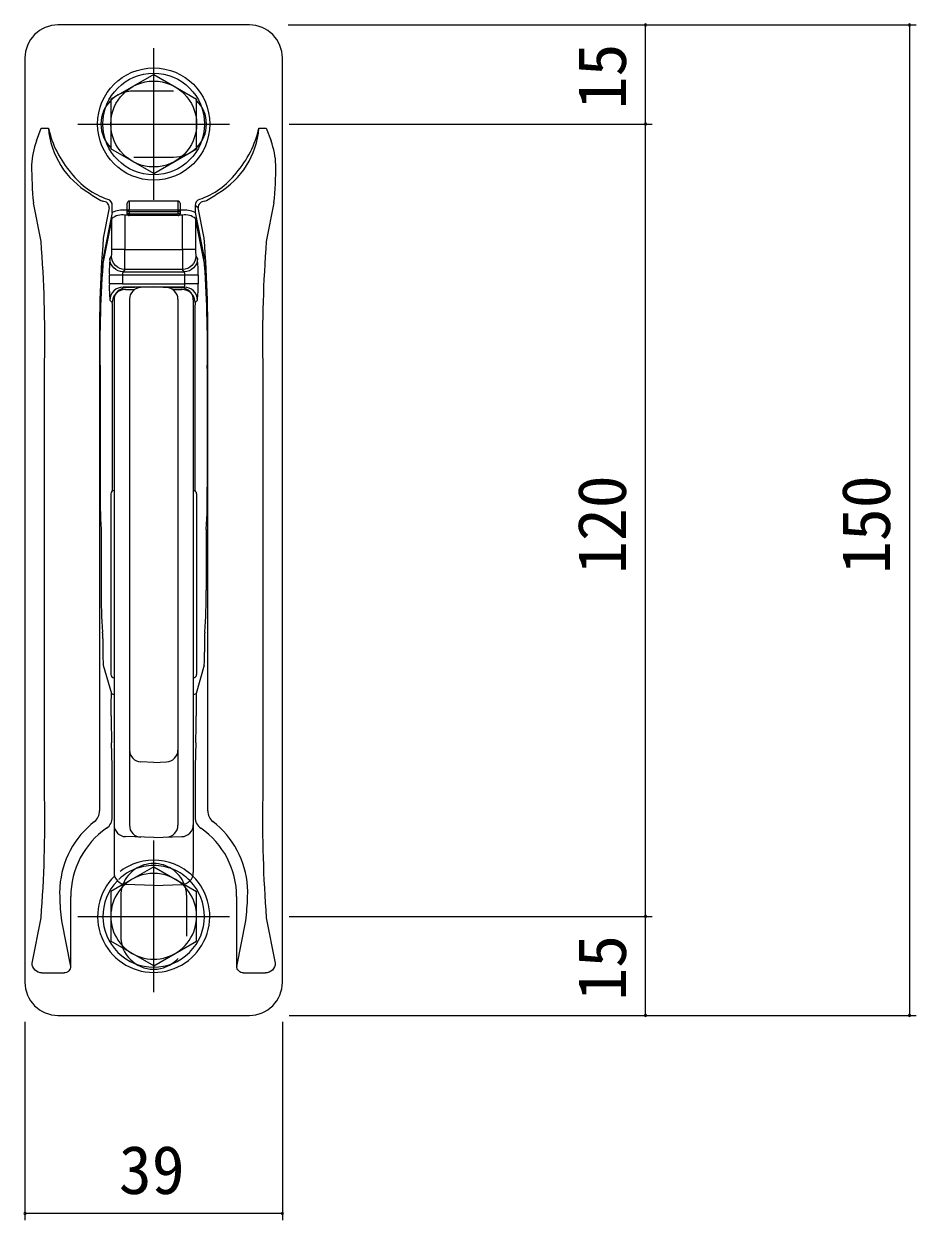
# Model space of a CAD drawing. Units: millimetres, scale not verified. Extents: x -1681 to -294, y -1188 to 1055.
# Drawn here: x -730.1 to -594.9, y 47.3 to 228.5 of the extents above; entities that cross this region are included whole.
import ezdxf
from ezdxf.enums import TextEntityAlignment as Align

# ---------------------------------------------------------------- set-up
doc = ezdxf.new("R2010")
doc.units = ezdxf.units.MM
doc.header["$LTSCALE"] = 4
doc.linetypes.add('CHAIN2', pattern=[12, 9, -1, 1, -1])
doc.linetypes.add('DASHED3', pattern=[4, 3, -1])
for name, color, linetype, lineweight in [('0-3_YKK_13', 4, 'Continuous', 9), ('0-4_YKK_D', 6, 'Continuous', 9), ('0-5_YKK_12', 2, 'CHAIN2', 9)]:
    doc.layers.add(name, color=color, linetype=linetype, lineweight=lineweight)
doc.styles.add('ＭＳ ゴシック', font='')
doc.styles.get('ＭＳ ゴシック').set_extended_font_data('MS Gothic')

msp = doc.modelspace()

# ---------------------------------------------------------------- linework, layer by layer
at = {"layer": '0-3_YKK_13'}
for p, q in [((-695.942, 228.344), (-724.948, 228.344)), ((-729.945, 223.347), (-729.945, 83.341)), ((-690.945, 83.341), (-690.945, 223.347)), ((-710.445, 220.844), (-716.945, 217.102)), ((-710.445, 220.844), (-703.945, 217.102)), ((-716.945, 217.102), (-716.945, 209.585)), ((-703.945, 209.596), (-703.945, 217.102)), ((-728.217, 210.784), (-727.503, 212.716)), ((-727.503, 212.716), (-727.496, 212.735)), ((-727.496, 212.735), (-726.396, 212.735)), ((-694.493, 212.735), (-693.393, 212.735)), ((-693.393, 212.735), (-693.386, 212.716)), ((-693.386, 212.716), (-692.672, 210.784)), ((-710.445, 205.844), (-716.945, 209.585)), ((-710.445, 205.844), (-703.945, 209.585)), ((-727.504, 195.554), (-728.663, 201.409)), ((-717.978, 201.634), (-718.172, 201.654)), ((-717.791, 201.577), (-717.978, 201.634)), ((-717.618, 201.486), (-717.791, 201.577)), ((-717.467, 201.363), (-717.618, 201.486)), ((-717.343, 201.215), (-717.467, 201.363)), ((-717.25, 201.045), (-717.343, 201.215)), ((-714.445, 200.04), (-714.445, 201.364)), ((-706.745, 201.664), (-714.145, 201.664)), ((-714.145, 201.664), (-714.145, 200.252)), ((-706.745, 200.252), (-706.745, 201.664)), ((-706.445, 201.364), (-706.445, 200.04)), ((-703.546, 201.215), (-703.639, 201.045)), ((-703.422, 201.363), (-703.546, 201.215)), ((-703.271, 201.486), (-703.422, 201.363)), ((-703.098, 201.577), (-703.271, 201.486)), ((-702.912, 201.634), (-703.098, 201.577)), ((-702.717, 201.654), (-702.912, 201.634)), ((-692.226, 201.409), (-693.386, 195.554)), ((-717.172, 200.669), (-718.088, 196.046)), ((-716.712, 199.942), (-718.075, 193.061)), ((-717.193, 200.861), (-717.25, 201.045)), ((-717.172, 200.669), (-717.193, 200.861)), ((-716.712, 199.942), (-716.712, 200.993)), ((-714.797, 199.531), (-714.797, 194.325)), ((-714.334, 199.531), (-714.797, 199.531)), ((-706.176, 200.282), (-714.713, 200.282)), ((-714.439, 200.081), (-714.445, 200.04)), ((-714.445, 199.764), (-714.445, 200.04)), ((-714.145, 200.04), (-714.445, 200.04)), ((-714.145, 199.764), (-714.445, 199.764)), ((-714.422, 200.121), (-714.439, 200.081)), ((-714.394, 200.157), (-714.422, 200.121)), ((-714.357, 200.19), (-714.394, 200.157)), ((-714.311, 200.216), (-714.357, 200.19)), ((-714.259, 200.236), (-714.311, 200.216)), ((-714.203, 200.248), (-714.259, 200.236)), ((-714.145, 200.252), (-714.203, 200.248)), ((-714.145, 200.04), (-714.145, 200.252)), ((-706.745, 200.04), (-714.145, 200.04)), ((-714.145, 200.04), (-714.145, 199.764)), ((-714.145, 199.764), (-706.745, 199.764)), ((-714.145, 199.464), (-714.145, 199.764)), ((-706.745, 199.464), (-714.145, 199.464)), ((-706.686, 200.248), (-706.745, 200.252)), ((-706.745, 200.04), (-706.745, 200.252)), ((-706.745, 199.764), (-706.745, 200.04)), ((-706.445, 200.04), (-706.745, 200.04)), ((-706.445, 199.764), (-706.745, 199.764)), ((-706.745, 199.464), (-706.745, 199.764)), ((-706.63, 200.236), (-706.686, 200.248)), ((-706.578, 200.216), (-706.63, 200.236)), ((-706.532, 200.19), (-706.578, 200.216)), ((-706.092, 199.531), (-706.555, 199.531)), ((-706.495, 200.157), (-706.532, 200.19)), ((-706.467, 200.121), (-706.495, 200.157)), ((-706.45, 200.081), (-706.467, 200.121)), ((-706.445, 200.04), (-706.45, 200.081)), ((-706.445, 200.04), (-706.445, 199.764)), ((-706.092, 194.325), (-706.092, 199.531)), ((-704.177, 199.942), (-702.815, 193.061)), ((-703.697, 200.861), (-703.717, 200.669)), ((-703.639, 201.045), (-703.697, 200.861)), ((-716.796, 199.021), (-718.29, 191.475)), ((-716.796, 194.325), (-716.796, 199.021)), ((-704.094, 199.021), (-704.094, 194.325)), ((-702.599, 191.475), (-704.094, 199.021)), ((-714.797, 194.325), (-716.796, 194.325)), ((-714.797, 194.325), (-706.092, 194.325)), ((-704.094, 194.325), (-706.092, 194.325)), ((-717.08, 192.95), (-716.829, 193.326)), ((-717.041, 192.561), (-717.08, 192.95)), ((-716.927, 192.186), (-717.041, 192.561)), ((-716.742, 191.841), (-716.927, 192.186)), ((-716.79, 192.937), (-716.829, 193.326)), ((-716.676, 192.563), (-716.79, 192.937)), ((-716.491, 192.218), (-716.676, 192.563)), ((-716.242, 191.915), (-716.491, 192.218)), ((-704.398, 192.218), (-704.647, 191.915)), ((-704.214, 192.563), (-704.398, 192.218)), ((-704.099, 192.937), (-704.214, 192.563)), ((-703.963, 192.186), (-704.148, 191.841)), ((-704.06, 193.326), (-704.099, 192.937)), ((-704.06, 193.326), (-703.81, 192.95)), ((-703.849, 192.561), (-703.963, 192.186)), ((-703.81, 192.95), (-703.849, 192.561)), ((-715.164, 190.453), (-717.162, 190.453)), ((-717.162, 189.147), (-717.162, 190.453)), ((-716.493, 191.539), (-716.742, 191.841)), ((-716.19, 191.291), (-716.493, 191.539)), ((-715.94, 191.667), (-716.242, 191.915)), ((-715.845, 191.106), (-716.19, 191.291)), ((-715.594, 191.482), (-715.94, 191.667)), ((-715.47, 190.992), (-715.845, 191.106)), ((-715.22, 191.368), (-715.594, 191.482)), ((-715.081, 190.953), (-715.47, 190.992)), ((-714.83, 191.329), (-715.22, 191.368)), ((-705.726, 190.453), (-715.164, 190.453)), ((-715.164, 190.453), (-715.164, 189.147)), ((-714.83, 191.329), (-715.081, 190.953)), ((-715.081, 190.953), (-705.808, 190.953)), ((-706.059, 191.329), (-714.83, 191.329)), ((-705.67, 191.368), (-706.059, 191.329)), ((-705.808, 190.953), (-706.059, 191.329)), ((-705.419, 190.992), (-705.808, 190.953)), ((-705.726, 189.147), (-705.726, 190.453)), ((-703.727, 190.453), (-705.726, 190.453)), ((-705.295, 191.482), (-705.67, 191.368)), ((-705.044, 191.106), (-705.419, 190.992)), ((-704.95, 191.667), (-705.295, 191.482)), ((-704.699, 191.291), (-705.044, 191.106)), ((-704.647, 191.915), (-704.95, 191.667)), ((-704.396, 191.539), (-704.699, 191.291)), ((-704.148, 191.841), (-704.396, 191.539)), ((-703.727, 190.453), (-703.727, 189.147)), ((-715.164, 189.147), (-717.162, 189.147)), ((-715.844, 188.494), (-716.189, 188.309)), ((-715.469, 188.608), (-715.844, 188.494)), ((-715.079, 188.647), (-715.469, 188.608)), ((-715.164, 189.147), (-705.726, 189.147)), ((-705.81, 188.647), (-715.079, 188.647)), ((-710.445, 188.664), (-714.707, 188.515)), ((-710.445, 188.664), (-706.182, 188.515)), ((-705.42, 188.608), (-705.81, 188.647)), ((-703.727, 189.147), (-705.726, 189.147)), ((-705.045, 188.494), (-705.42, 188.608)), ((-704.7, 188.309), (-705.045, 188.494)), ((-717.039, 187.038), (-717.078, 186.648)), ((-716.725, 186.295), (-717.078, 186.648)), ((-716.925, 187.413), (-717.039, 187.038)), ((-716.74, 187.758), (-716.925, 187.413)), ((-716.492, 188.061), (-716.74, 187.758)), ((-716.686, 186.684), (-716.725, 186.295)), ((-716.572, 187.059), (-716.686, 186.684)), ((-716.387, 187.404), (-716.572, 187.059)), ((-716.189, 188.309), (-716.492, 188.061)), ((-716.445, 186.716), (-716.445, 99.971)), ((-716.138, 187.707), (-716.387, 187.404)), ((-715.836, 187.956), (-716.138, 187.707)), ((-715.49, 188.141), (-715.836, 187.956)), ((-715.116, 188.255), (-715.49, 188.141)), ((-714.726, 188.294), (-715.116, 188.255)), ((-714.726, 188.294), (-713.319, 188.294)), ((-714.118, 186.797), (-714.118, 107.13)), ((-707.571, 188.294), (-706.163, 188.294)), ((-706.771, 186.797), (-706.771, 107.13)), ((-705.774, 188.255), (-706.163, 188.294)), ((-705.399, 188.141), (-705.774, 188.255)), ((-705.054, 187.956), (-705.399, 188.141)), ((-704.751, 187.707), (-705.054, 187.956)), ((-704.502, 187.404), (-704.751, 187.707)), ((-704.397, 188.061), (-704.7, 188.309)), ((-704.317, 187.059), (-704.502, 187.404)), ((-704.445, 186.716), (-704.445, 99.971)), ((-704.149, 187.758), (-704.397, 188.061)), ((-704.203, 186.684), (-704.317, 187.059)), ((-704.165, 186.295), (-704.203, 186.684)), ((-703.811, 186.648), (-704.165, 186.295)), ((-703.964, 187.413), (-704.149, 187.758)), ((-703.85, 187.038), (-703.964, 187.413)), ((-703.811, 186.648), (-703.85, 187.038)), ((-716.691, 157.781), (-716.691, 185.295)), ((-704.198, 185.295), (-704.198, 157.781)), ((-726.97, 111.353), (-726.97, 177.335)), ((-718.636, 177.335), (-718.636, 111.353)), ((-718.565, 176.319), (-718.565, 158.344)), ((-702.324, 176.319), (-702.324, 158.344)), ((-702.253, 111.353), (-702.253, 177.335)), ((-693.919, 177.335), (-693.919, 111.353)), ((-716.445, 157.846), (-716.462, 157.845)), ((-704.445, 157.846), (-704.427, 157.845)), ((-716.945, 157.346), (-716.945, 151.047)), ((-703.945, 157.346), (-703.945, 151.047)), ((-718.418, 151.918), (-718.39, 142.734)), ((-716.945, 151.047), (-716.945, 129.982)), ((-703.945, 151.047), (-703.945, 129.982)), ((-702.472, 151.918), (-702.5, 142.734)), ((-718.146, 135.406), (-718.146, 133.375)), ((-702.743, 135.406), (-702.743, 133.375)), ((-718.085, 131.39), (-716.857, 127.073)), ((-716.445, 129.482), (-716.462, 129.482)), ((-704.445, 129.482), (-704.427, 129.482)), ((-716.777, 117.952), (-716.826, 119.601)), ((-704.064, 119.601), (-704.112, 117.952)), ((-710.445, 116.664), (-712.381, 116.731)), ((-710.445, 116.664), (-708.509, 116.731)), ((-716.712, 108.337), (-716.712, 112.809)), ((-704.177, 112.809), (-704.177, 108.337)), ((-710.445, 105.264), (-714.707, 105.413)), ((-710.445, 105.264), (-706.182, 105.413)), ((-716.445, 105.049), (-716.442, 105.046)), ((-704.447, 105.046), (-704.445, 105.049)), ((-715.019, 98.211), (-716.945, 97.102)), ((-710.445, 98.023), (-714.707, 98.172)), ((-710.445, 98.023), (-706.182, 98.172)), ((-705.87, 98.211), (-703.945, 97.102)), ((-724.678, 97.603), (-724.694, 96.971)), ((-724.694, 96.971), (-724.68, 96.344)), ((-724.666, 97.823), (-724.678, 97.603)), ((-723.012, 85.671), (-723.012, 96.344)), ((-716.945, 97.102), (-716.945, 89.585)), ((-703.945, 89.596), (-703.945, 97.102)), ((-697.877, 96.344), (-697.877, 85.671)), ((-696.197, 97.179), (-696.224, 97.823)), ((-696.21, 96.344), (-696.195, 96.971)), ((-696.195, 96.971), (-696.197, 97.179)), ((-728.865, 86.258), (-727.504, 93.134)), ((-724.388, 92.641), (-723.026, 85.766)), ((-697.863, 85.766), (-696.501, 92.641)), ((-693.386, 93.134), (-692.024, 86.258)), ((-710.445, 85.844), (-716.945, 89.585)), ((-710.445, 85.844), (-703.945, 89.585)), ((-728.835, 85.971), (-728.865, 86.258)), ((-728.749, 85.695), (-728.835, 85.971)), ((-728.61, 85.44), (-728.749, 85.695)), ((-728.423, 85.217), (-728.61, 85.44)), ((-728.196, 85.033), (-728.423, 85.217)), ((-723.197, 85.22), (-723.321, 85.071)), ((-723.104, 85.39), (-723.197, 85.22)), ((-723.047, 85.574), (-723.104, 85.39)), ((-723.026, 85.766), (-723.047, 85.574)), ((-697.843, 85.574), (-697.863, 85.766)), ((-697.785, 85.39), (-697.843, 85.574)), ((-697.692, 85.22), (-697.785, 85.39)), ((-697.568, 85.071), (-697.692, 85.22)), ((-692.466, 85.217), (-692.693, 85.033)), ((-692.28, 85.44), (-692.466, 85.217)), ((-692.141, 85.695), (-692.28, 85.44)), ((-692.054, 85.971), (-692.141, 85.695)), ((-692.024, 86.258), (-692.054, 85.971)), ((-727.938, 84.896), (-728.196, 85.033)), ((-727.658, 84.811), (-727.938, 84.896)), ((-727.366, 84.781), (-727.658, 84.811)), ((-727.366, 84.781), (-724.026, 84.781)), ((-723.832, 84.801), (-724.026, 84.781)), ((-723.645, 84.857), (-723.832, 84.801)), ((-723.472, 84.949), (-723.645, 84.857)), ((-723.321, 85.071), (-723.472, 84.949)), ((-697.417, 84.949), (-697.568, 85.071)), ((-697.245, 84.857), (-697.417, 84.949)), ((-697.058, 84.801), (-697.245, 84.857)), ((-696.864, 84.781), (-697.058, 84.801)), ((-696.864, 84.781), (-693.523, 84.781)), ((-693.232, 84.811), (-693.523, 84.781)), ((-692.951, 84.896), (-693.232, 84.811)), ((-692.693, 85.033), (-692.951, 84.896)), ((-724.948, 78.344), (-695.942, 78.344))]:
    msp.add_line(p, q, dxfattribs=at)
at = {"layer": '0-3_YKK_13', "linetype": 'DASHED3'}
for p, q in [((-707.445, 218.344), (-713.445, 218.344)), ((-713.445, 208.344), (-707.445, 208.344)), ((-710.445, 100.844), (-715.019, 98.211)), ((-710.445, 100.844), (-705.87, 98.211)), ((-715.445, 96.344), (-715.445, 90.344)), ((-705.445, 90.344), (-705.445, 96.344))]:
    msp.add_line(p, q, dxfattribs=at)
at = {"layer": '0-3_YKK_13'}
for points in [[(-702.801, 196.046), (-703.717, 200.669), (-704.177, 200.993), (-704.177, 199.942)], [(-702.804, 131.39), (-704.032, 127.073), (-704.018, 125.547), (-704.013, 124.931), (-704.01, 123.688)], [(-716.88, 123.688), (-716.876, 124.931), (-716.871, 125.547), (-716.857, 127.073)]]:
    msp.add_lwpolyline(points, dxfattribs=at)
for radius in [8.5, 7.7, 6.5]:
    msp.add_circle((-710.445, 213.344), radius, dxfattribs=at)
for centre, radius, start, end in [((-724.949, 223.348), 4.996, 89.98555, 180.01443), ((-695.94, 223.348), 4.996, 359.98555, 90.01443), ((-713.892, 213.734), 12.544, 184.56871, 239.85246), ((-710.857, 216.298), 15.942, 192.9149, 220.6489), ((-706.997, 213.734), 12.544, 300.14752, 355.43127), ((-710.032, 216.298), 15.942, 319.35109, 347.08508), ((-715.914, 206.43), 13.05, 160.5108, 176.84068), ((-703.115, 206.802), 11.176, 1.77779, 20.87068), ((-667.813, 207.268), 61.132, 180.11194, 185.49977), ((-741.628, 206.707), 49.685, 353.87892, 0.50932), ((-713.445, 213.344), 12.067, 218.00896, 250.94125), ((-707.445, 213.344), 12.067, 289.05873, 321.99103), ((-713.383, 211.774), 11.196, 232.54544, 244.67766), ((-717.708, 200.995), 0.996, 359.87254, 71.06871), ((-714.145, 201.364), 0.3, 90, 179.99998), ((-706.745, 201.364), 0.3, 0, 90), ((-703.181, 200.995), 0.996, 108.93127, 180.12744), ((-707.506, 211.774), 11.196, 295.32233, 307.45454), ((-715.239, 197.094), 2.477, 79.71478, 128.94101), ((-715.174, 196.948), 3.366, 82.13298, 117.19394), ((-714.145, 199.764), 0.3, 180, 270), ((-706.745, 199.764), 0.3, 270, 0), ((-705.715, 196.948), 3.366, 62.80605, 97.867), ((-705.65, 197.094), 2.477, 51.05898, 100.2852), ((-522.381, 180.948), 196.288, 175.5885, 181.05469), ((-898.508, 180.948), 196.288, 358.9453, 4.41148), ((-918.06, 180.853), 191.123, 358.9453, 4.41148), ((-724.898, 194.094), 8.106, 354.56836, 1.63562), ((-787.518, 193.63), 72.724, 358.1868, 0.54742), ((-633.371, 193.63), 72.724, 179.45256, 181.81319), ((-695.991, 194.094), 8.106, 178.36436, 185.43163), ((-502.829, 180.853), 191.123, 175.5885, 181.05469), ((-542.969, 179.552), 175.626, 175.5885, 181.05469), ((-696.907, 191.032), 20.264, 174.56836, 181.63562), ((-723.983, 191.032), 20.264, 358.36436, 5.43163), ((-877.92, 179.552), 175.626, 358.9453, 4.41148), ((-714.293, 190.566), 0.878, 153.83281, 187.35112), ((-706.596, 190.566), 0.878, 352.64886, 26.16718), ((-697.678, 188.553), 19.494, 178.25504, 185.60782), ((-714.645, 186.716), 1.8, 91.99998, 180), ((-712.318, 186.797), 1.8, 91.99998, 180), ((-708.571, 186.797), 1.8, 0, 88), ((-706.245, 186.716), 1.8, 0, 88), ((-706.566, 189.031), 0.848, 333.05096, 7.80743), ((-723.211, 188.553), 19.494, 354.39217, 1.74495), ((-724.485, 185.533), 7.797, 358.25504, 5.60782), ((-696.404, 185.533), 7.797, 174.39217, 181.74495), ((-621.713, 157.352), 96.858, 179.41338, 183.21613), ((-716.445, 157.346), 0.5, 91.99998, 180), ((-704.445, 157.346), 0.5, 0, 88), ((-799.177, 157.352), 96.858, 356.78386, 0.58661), ((-659.284, 141.549), 59.118, 178.85226, 184.99841), ((-761.606, 141.549), 59.118, 355.00157, 1.14772), ((-727.566, 135.613), 9.422, 358.74448, 4.78349), ((-693.323, 135.613), 9.422, 175.21649, 181.25551), ((-699.422, 132.96), 18.729, 178.73024, 184.80896), ((-721.467, 132.96), 18.729, 355.19102, 1.26974), ((-716.445, 129.982), 0.5, 180, 268), ((-704.445, 129.982), 0.5, 272, 0), ((-715.44, 130.875), 4.058, 249.55484, 255.66153), ((-705.45, 130.875), 4.058, 284.33846, 290.44514), ((-567.026, 123.619), 149.853, 179.97351, 181.53639), ((-853.863, 123.619), 149.853, 358.46359, 0.02647), ((-900.368, 113.047), 183.656, 359.92596, 1.53041), ((-712.318, 118.53), 1.8, 180, 268), ((-708.571, 118.53), 1.8, 272, 0), ((-520.521, 113.047), 183.656, 178.46957, 180.07402), ((-918.06, 107.835), 191.123, 355.5885, 1.05469), ((-177.879, 111.349), 540.757, 180, 180.21642), ((-1244.061, 111.351), 541.808, 359.78378, 0), ((-502.829, 107.835), 191.123, 178.9453, 184.41148), ((-720.631, 109.302), 1.998, 308.27898, 0.13557), ((-700.258, 109.302), 1.999, 179.87297, 231.71245), ((-710.855, 96.833), 13.846, 128.07121, 175.90062), ((-718.708, 108.336), 1.996, 304.53284, 0.04263), ((-714.645, 107.212), 1.8, 180, 268), ((-712.318, 107.13), 1.8, 180, 268), ((-708.571, 107.13), 1.8, 272, 0), ((-706.245, 107.212), 1.8, 272, 0), ((-702.181, 108.336), 1.996, 179.95689, 235.46762), ((-710.035, 96.833), 13.846, 4.09937, 51.92877), ((-710.445, 96.344), 12.567, 124.57547, 180), ((-710.445, 96.344), 12.567, 0, 55.42451), ((-710.445, 96.344), 10.569, 124.57547, 124.59126), ((-710.445, 96.344), 10.569, 55.40872, 55.42451), ((-714.645, 99.971), 1.8, 180, 268), ((-706.245, 99.971), 1.8, 272, 0), ((-710.445, 93.344), 8.5, 134.15039, 45.84959), ((-710.445, 93.344), 7.7, 135.61745, 44.38254), ((-710.445, 93.344), 6.5, 131.9606, 48.03938), ((-695.196, 96.803), 29.487, 180.89314, 188.11426), ((-733.615, 97.427), 37.421, 352.65193, 358.34065), ((-724.441, 85.503), 1.438, 6.68076, 10.5002), ((-696.647, 85.533), 1.238, 169.19031, 173.62872), ((-724.949, 83.339), 4.996, 179.98555, 270.01443), ((-695.94, 83.339), 4.996, 269.98555, 0.01443)]:
    msp.add_arc(centre, radius, start, end, dxfattribs=at)
at = {"layer": '0-3_YKK_13', "linetype": 'DASHED3'}
for centre, radius, start, end in [((-713.445, 213.344), 5, 90, 270), ((-707.445, 213.344), 5, 270, 90), ((-710.445, 93.344), 8.5, 45.84959, 134.15039), ((-710.445, 93.344), 7.7, 44.38254, 135.61745), ((-710.445, 96.344), 5, 22.09038, 157.90961), ((-710.445, 93.344), 6.5, 48.03938, 131.9606), ((-710.445, 96.344), 5, 157.90961, 180), ((-710.445, 96.344), 5, 0, 22.09038), ((-710.445, 90.344), 5, 180, 0)]:
    msp.add_arc(centre, radius, start, end, dxfattribs=at)
at = {"layer": '0-4_YKK_D'}
for p, q in [((-690.093, 228.344), (-594.945, 228.344)), ((-690.093, 228.344), (-634.945, 228.344)), ((-635.945, 213.344), (-635.945, 228.344)), ((-595.945, 228.344), (-595.945, 78.344)), ((-689.945, 213.344), (-634.945, 213.344)), ((-689.945, 213.344), (-634.945, 213.344)), ((-635.945, 93.344), (-635.945, 213.344)), ((-689.945, 93.344), (-634.945, 93.344)), ((-689.945, 93.344), (-634.945, 93.344)), ((-635.945, 78.344), (-635.945, 93.344)), ((-689.945, 78.344), (-594.945, 78.344)), ((-689.945, 78.344), (-634.945, 78.344)), ((-729.945, 77.344), (-729.945, 47.344)), ((-690.945, 77.344), (-690.945, 47.344)), ((-690.945, 48.344), (-729.945, 48.344))]:
    msp.add_line(p, q, dxfattribs=at)
for centre, start, end in [((-635.945, 228.344), 90, 270), ((-635.945, 228.344), 270, 90), ((-595.945, 228.344), 90, 270), ((-595.945, 228.344), 270, 90), ((-635.945, 213.344), 90, 270), ((-635.945, 213.344), 90, 270), ((-635.945, 213.344), 270, 90), ((-635.945, 213.344), 270, 90), ((-635.945, 93.344), 90, 270), ((-635.945, 93.344), 90, 270), ((-635.945, 93.344), 270, 90), ((-635.945, 93.344), 270, 90), ((-635.945, 78.344), 90, 270), ((-635.945, 78.344), 270, 90), ((-595.945, 78.344), 90, 270), ((-595.945, 78.344), 270, 90), ((-729.945, 48.344), 0, 180), ((-729.945, 48.344), 180, 0), ((-690.945, 48.344), 0, 180), ((-690.945, 48.344), 180, 0)]:
    msp.add_arc(centre, 0.159, start, end, dxfattribs=at)
at = {"layer": '0-5_YKK_12'}
for p, q in [((-710.445, 201.844), (-710.445, 224.844)), ((-721.945, 213.344), (-698.945, 213.344)), ((-710.445, 81.844), (-710.445, 104.844)), ((-721.945, 93.344), (-698.945, 93.344))]:
    msp.add_line(p, q, dxfattribs=at)

# ---------------------------------------------------------------- texts
at = {"layer": '0-4_YKK_D', "color": 4, "style": 'ＭＳ ゴシック'}
for s, p in [('15', (-636.695, 215.564)), ('120', (-636.695, 145.184)), ('150', (-596.695, 145.184)), ('15', (-636.695, 80.564))]:
    msp.add_text(s, height=7.331, rotation=90, dxfattribs=at).set_placement(p, align=Align.BOTTOM_LEFT)
msp.add_text('39', height=7.331, dxfattribs=at).set_placement((-715.725, 49.094), align=Align.BOTTOM_LEFT)

doc.saveas('drawing.dxf')
